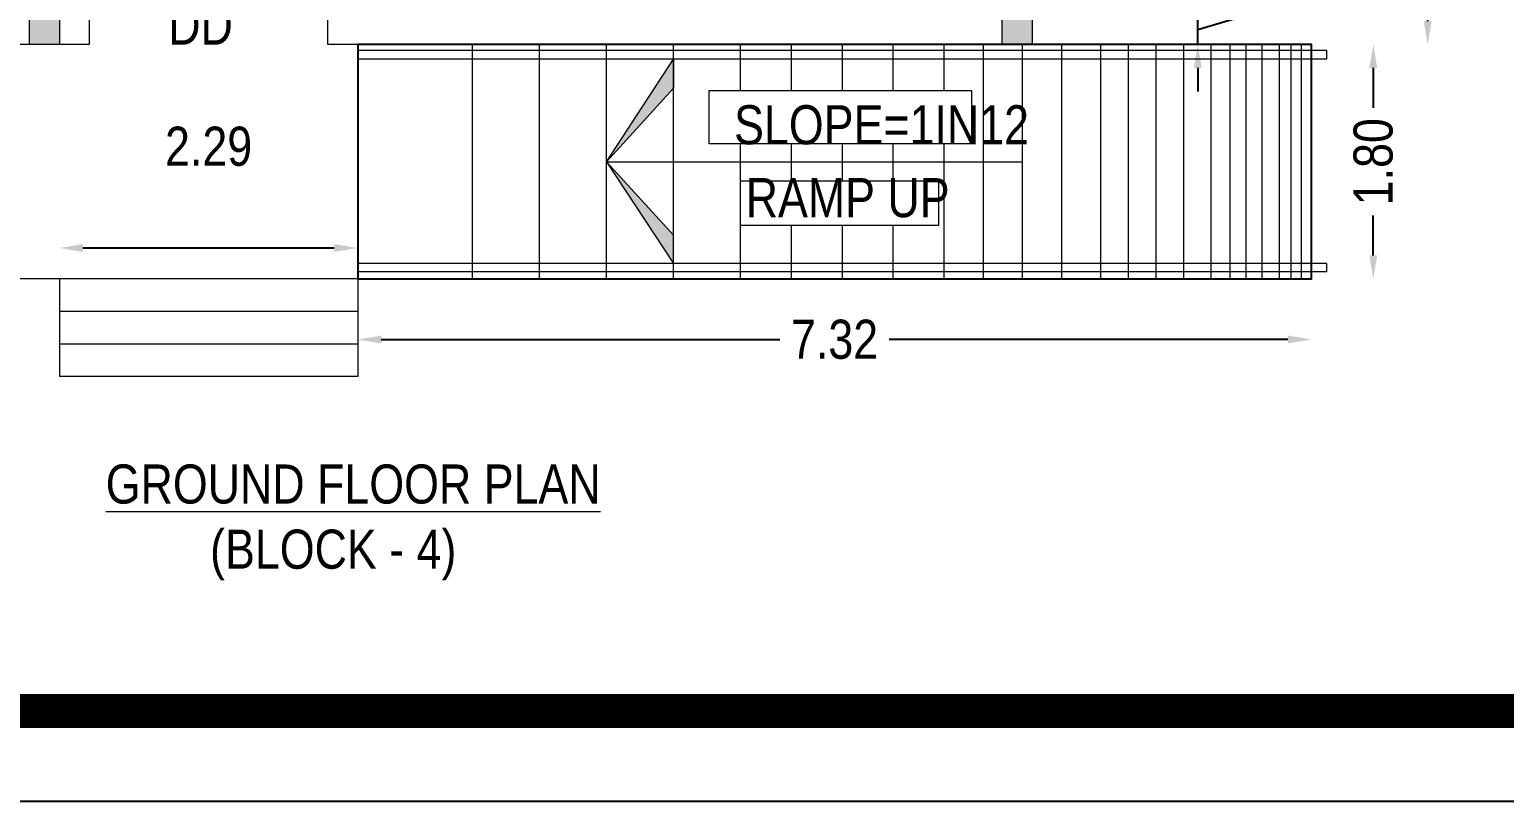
# Model space of a CAD drawing. Header units: metres. Extents: x 3750 to 6203, y 1588 to 3614.
# Drawn here: x 3766.25 to 3777.58, y 1743.75 to 1749.68 of the extents above; entities that cross this region are included whole.
import ezdxf

# ---------------------------------------------------------------- set-up
doc = ezdxf.new("R2010")
doc.units = ezdxf.units.M
doc.layers.add('BLK_4_DA_RAMP_1', color=1, linetype='Continuous')
doc.layers.add('BLK_4_FLR_0_EXIT_WIDTH_DOOR', color=2, linetype='Continuous')
doc.styles.get("Standard").update_dxf_attribs({"font": 'swissc.ttf'})
doc.styles.add('style2a', font='swissc.ttf')
doc.dimstyles.new('ISO-25', dxfattribs={"dimtxt": 0.6, "dimasz": 0.18, "dimexe": 1.25, "dimexo": 0.625, "dimtad": 1, "dimdsep": 46, "dimtxsty": 'Standard', "dimcen": 0.18, "dimse1": 1, "dimse2": 1, "dimadec": 0, "dimazin": 0, "dimtfac": 1, "dimtmove": 0, "dimatfit": 3, "dimfxl": 0, "dimarcsym": 0})
doc.dimstyles.get("Standard").update_dxf_attribs({"dimtxt": 0.3, "dimasz": 0.18, "dimexe": 0.18, "dimexo": 0.0625, "dimgap": 0.09, "dimtad": 0, "dimzin": 0, "dimdsep": 46, "dimtxsty": 'style2a', "dimcen": 0.09, "dimse1": 1, "dimse2": 1, "dimadec": 0, "dimazin": 0, "dimtfac": 1, "dimtofl": 0, "dimtmove": 0, "dimatfit": 3, "dimfxl": 0, "dimtolj": 1, "dimtzin": 0, "dimarcsym": 0})

# ---------------------------------------------------------------- blocks, each defined once
blk = doc.blocks.new('*D513')
at = {"layer": 'BLK_4_DA_RAMP_1', "color": 0, "lineweight": -2, "ltscale": 10}
for p, q in [((3776.569630135019, 1749.383540846621), (3776.569630135019, 1749.077307080387)), ((3776.569630135019, 1747.943540846621), (3776.569630135019, 1748.249774612855))]:
    blk.add_line(p, q, dxfattribs=at)
at = {"layer": 'BLK_4_DA_RAMP_1', "color": 0, "ltscale": 10}
for points in [[(3776.539630135019, 1749.383540846621), (3776.599630135019, 1749.383540846621), (3776.569630135019, 1749.563540846621)], [(3776.539630135019, 1747.943540846621), (3776.599630135019, 1747.943540846621), (3776.569630135019, 1747.763540846621)]]:
    blk.add_solid(points, dxfattribs=at)
at = {"layer": 'Defpoints', "color": 0, "ltscale": 10}
for p in [(3776.094015877266, 1749.563540846621), (3776.569630135019, 1749.563540846621), (3776.094015877272, 1747.763540846621)]:
    blk.add_point(p, dxfattribs=at)
at = {"layer": 'BLK_4_DA_RAMP_1', "color": 0, "lineweight": 18, "ltscale": 10, "insert": (3776.569630135019, 1748.663540846619), "char_height": 0.3, "attachment_point": 5, "rotation": 90, "style": 'style2a'}
blk.add_mtext('\\A1;1.80', dxfattribs=at)
blk = doc.blocks.new('*D482')
at = {"color": 0, "lineweight": -2, "ltscale": 10}
for p, q in [((3776.987203063287, 1773.767589614622), (3776.987203063287, 1762.274136659193)), ((3776.987203063287, 1749.743540846621), (3776.987203063287, 1761.23699380205))]:
    blk.add_line(p, q, dxfattribs=at)
at = {"color": 0, "ltscale": 10}
for points in [[(3776.957203063286, 1773.767589614622), (3777.017203063286, 1773.767589614622), (3776.987203063287, 1773.947589614621)], [(3776.957203063286, 1749.743540846621), (3777.017203063286, 1749.743540846621), (3776.987203063287, 1749.563540846621)]]:
    blk.add_solid(points, dxfattribs=at)
at = {"layer": 'Defpoints', "color": 0, "ltscale": 10}
for p in [(3773.951630812496, 1773.947589614621), (3776.987203063287, 1773.947589614621), (3773.951630812486, 1749.563540846621)]:
    blk.add_point(p, dxfattribs=at)
at = {"color": 0, "lineweight": 18, "ltscale": 10, "insert": (3776.987203063287, 1761.75556523062), "char_height": 0.3, "attachment_point": 5, "rotation": 90, "style": 'style2a'}
blk.add_mtext('\\A1;24.38', dxfattribs=at)
blk = doc.blocks.new('*D487')
at = {"color": 0, "lineweight": -2, "ltscale": 10}
for p, q in [((3775.221869776905, 1749.973540846621), (3775.221869776905, 1750.153540846621)), ((3775.99943471197, 1749.91181032714), (3775.99943471197, 1750.09181032714)), ((3775.221869776905, 1749.678540846621), (3775.99943471197, 1749.91181032714)), ((3775.221869776905, 1749.563540846621), (3775.221869776905, 1749.793540846621)), ((3775.221869776905, 1749.383540846621), (3775.221869776905, 1749.203540846621))]:
    blk.add_line(p, q, dxfattribs=at)
at = {"color": 0, "ltscale": 10}
for points in [[(3775.191869776905, 1749.973540846621), (3775.251869776905, 1749.973540846621), (3775.221869776905, 1749.793540846621)], [(3775.191869776905, 1749.383540846621), (3775.251869776905, 1749.383540846621), (3775.221869776905, 1749.563540846621)]]:
    blk.add_solid(points, dxfattribs=at)
at = {"layer": 'Defpoints', "color": 0, "ltscale": 10}
for p in [(3773.416687327607, 1749.793540846621), (3775.221869776905, 1749.793540846621), (3773.41668732761, 1749.563540846621)]:
    blk.add_point(p, dxfattribs=at)
at = {"color": 0, "lineweight": 18, "ltscale": 10, "insert": (3775.99943471197, 1750.510836301164), "char_height": 0.3, "attachment_point": 5, "rotation": 90, "style": 'style2a'}
blk.add_mtext('\\A1;0.23', dxfattribs=at)
blk = doc.blocks.new('*D531')
at = {"layer": 'BLK_4_DA_RAMP_1', "color": 0, "lineweight": -2, "ltscale": 10}
for p, q in [((3768.954015877272, 1747.298106268972), (3772.01479509805, 1747.298106268972)), ((3775.914015877268, 1747.298106268972), (3772.853236656491, 1747.298106268972))]:
    blk.add_line(p, q, dxfattribs=at)
at = {"layer": 'BLK_4_DA_RAMP_1', "color": 0, "ltscale": 10}
for points in [[(3768.954015877272, 1747.328106268972), (3768.954015877272, 1747.268106268972), (3768.774015877273, 1747.298106268972)], [(3775.914015877268, 1747.328106268972), (3775.914015877268, 1747.268106268972), (3776.094015877268, 1747.298106268972)]]:
    blk.add_solid(points, dxfattribs=at)
at = {"layer": 'Defpoints', "color": 0, "ltscale": 10}
for p in [(3768.774015877273, 1747.76354084662, 3.668906841115462), (3776.094015877268, 1747.76354084662, 3.668906841115462), (3776.094015877268, 1747.298106268972)]:
    blk.add_point(p, dxfattribs=at)
at = {"layer": 'BLK_4_DA_RAMP_1', "color": 0, "lineweight": 18, "ltscale": 10, "insert": (3772.434015877272, 1747.298106268972), "char_height": 0.3, "attachment_point": 5, "style": 'style2a'}
blk.add_mtext('\\A1;7.32', dxfattribs=at)
blk = doc.blocks.new('*D511')
at = {"layer": 'BLK_4_FLR_0_EXIT_WIDTH_DOOR', "color": 0, "lineweight": -2}
blk.add_line((3766.664015877257, 1748.001042838362), (3768.594015877273, 1748.001042838362), dxfattribs=at)
at = {"layer": 'BLK_4_FLR_0_EXIT_WIDTH_DOOR', "color": 0}
for points in [[(3766.664015877257, 1748.031042838362), (3766.664015877257, 1747.971042838362), (3766.484015877259, 1748.001042838362)], [(3768.594015877273, 1748.031042838362), (3768.594015877273, 1747.971042838362), (3768.774015877273, 1748.001042838362)]]:
    blk.add_solid(points, dxfattribs=at)
at = {"layer": 'Defpoints', "color": 0}
for p in [(3768.774015877273, 1748.001042838362), (3766.484015877259, 1747.76354084662, 3.668906841115462), (3768.774015877273, 1747.763540846625, 3.668906841115462)]:
    blk.add_point(p, dxfattribs=at)
at = {"layer": 'BLK_4_FLR_0_EXIT_WIDTH_DOOR', "color": 0, "insert": (3767.629015877265, 1748.78023115005), "char_height": 0.3, "attachment_point": 5}
blk.add_mtext('2.29', dxfattribs=at)

msp = doc.modelspace()

# ---------------------------------------------------------------- hatches: boundary and pattern name
at = {"lineweight": 18, "ltscale": 10}
h = msp.add_hatch(color=256, dxfattribs=at)
h.dxf.hatch_style = 1
h.paths.add_polyline_path([(3766.254015877265, 1749.56354084662), (3766.484015877268, 1749.56354084662), (3766.484015877268, 1750.02354084662), (3766.254015877265, 1750.02354084662)])
h = msp.add_hatch(color=256, dxfattribs=at)
h.dxf.hatch_style = 1
h.paths.add_polyline_path([(3773.721630812474, 1749.56354084662), (3773.951630812477, 1749.56354084662), (3773.951630812477, 1750.02354084662), (3773.721630812474, 1750.02354084662)])
at = {"linetype": 'Continuous', "lineweight": 18}
h = msp.add_hatch(color=256, dxfattribs=at)
h.dxf.hatch_style = 1
h.paths.add_polyline_path([(3770.683467581235, 1748.663540846618), (3771.197448516723, 1747.881921879621), (3771.197448516718, 1748.100058961624)])
h.paths.add_polyline_path([(3770.683467581235, 1748.663540846618), (3771.197448516723, 1749.227022731619), (3771.197448516723, 1749.451541750766)])

# ---------------------------------------------------------------- linework, layer by layer
at = {"lineweight": 18, "ltscale": 10}
for p, q in [((3773.951630812471, 1773.947589614621, 3.668906841115462), (3773.951630812471, 1749.56354084662, 3.668906841115462)), ((3766.71401587727, 1749.56354084662, 3.668906841115462), (3766.714015877273, 1749.79354084662, 3.668906841115462)), ((3768.544015877271, 1749.56354084662, 3.668906841115462), (3768.544015877265, 1749.79354084662, 3.668906841115462)), ((3766.71401587727, 1749.56354084662, 3.668906841115462), (3763.592405514075, 1749.56354084662, 3.668906841115462)), ((3773.951630812471, 1749.56354084662, 3.668906841115462), (3768.544015877271, 1749.56354084662, 3.668906841115462)), ((3768.774015877268, 1749.56354084662, 3.668906841115462), (3768.774015877273, 1747.76354084662, 3.668906841115462)), ((3773.951630812472, 1749.56354084662, 3.668906841115462), (3776.094015877268, 1749.56354084662, 3.668906841115462)), ((3776.094015877268, 1749.56354084662, 3.668906841115462), (3776.094015877268, 1747.76354084662, 3.668906841115462)), ((3776.094015877268, 1747.76354084662, 3.668906841115462), (3761.302405514071, 1747.76354084662, 3.668906841115462)), ((3766.484015877259, 1747.76354084662, 3.668906841115462), (3766.484015877264, 1747.01354084662, 3.668906841115462)), ((3768.774015877273, 1747.76354084662, 3.668906841115462), (3768.774015877273, 1747.01354084662, 3.668906841115462)), ((3768.774015877273, 1747.51354084662, 3.668906841115462), (3766.484015877259, 1747.51354084662, 3.668906841115462)), ((3768.774015877273, 1747.26354084662, 3.668906841115462), (3766.484015877259, 1747.26354084662, 3.668906841115462)), ((3768.774015877273, 1747.01354084662, 3.668906841115462), (3766.484015877259, 1747.01354084662, 3.668906841115462))]:
    msp.add_line(p, q, dxfattribs=at)
at = {"linetype": 'Continuous', "lineweight": 18}
for p, q in [((3768.774015877273, 1747.76354084662, 3.668906841115462), (3768.774015877273, 1749.56354084662, 3.668906841115462)), ((3776.213759995336, 1749.516653089545, 3.668906841115462), (3768.774015877273, 1749.516653089545, 3.668906841115462)), ((3769.655505710261, 1747.76354084662, 3.668906841115462), (3769.655505710261, 1749.56354084662, 3.668906841115462)), ((3770.169486645747, 1747.76354084662, 3.668906841115462), (3770.169486645747, 1749.56354084662, 3.668906841115462)), ((3770.683467581235, 1747.76354084662, 3.668906841115462), (3770.683467581235, 1749.56354084662, 3.668906841115462)), ((3771.197448516723, 1747.76354084662, 3.668906841115462), (3771.197448516723, 1749.56354084662, 3.668906841115462)), ((3771.71142945221, 1749.210507610701, 3.668906841115462), (3771.71142945221, 1749.56354084662, 3.668906841115462)), ((3772.102629006004, 1749.210507610701, 3.668906841115462), (3772.102629006004, 1749.56354084662, 3.668906841115462)), ((3772.493828559796, 1749.210507610701, 3.668906841115462), (3772.493828559796, 1749.56354084662, 3.668906841115462)), ((3772.885028113589, 1749.210507610701, 3.668906841115462), (3772.885028113589, 1749.56354084662, 3.668906841115462)), ((3773.276227667383, 1749.210507610701, 3.668906841115462), (3773.276227667383, 1749.56354084662, 3.668906841115462)), ((3773.576613039047, 1747.76354084662, 3.668906841115462), (3773.576613039047, 1749.56354084662, 3.668906841115462)), ((3773.876998410713, 1747.76354084662, 3.668906841115462), (3773.876998410713, 1749.56354084662, 3.668906841115462)), ((3774.177383782376, 1747.76354084662, 3.668906841115462), (3774.177383782376, 1749.56354084662, 3.668906841115462)), ((3774.477769154044, 1747.76354084662, 3.668906841115462), (3774.477769154044, 1749.56354084662, 3.668906841115462)), ((3774.689846086061, 1747.76354084662, 3.668906841115462), (3774.689846086061, 1749.56354084662, 3.668906841115462)), ((3774.901923018076, 1747.76354084662, 3.668906841115462), (3774.901923018076, 1749.56354084662, 3.668906841115462)), ((3775.113999950094, 1747.76354084662, 3.668906841115462), (3775.113999950094, 1749.56354084662, 3.668906841115462)), ((3775.326076882113, 1747.76354084662, 3.668906841115462), (3775.326076882113, 1749.56354084662, 3.668906841115462)), ((3775.471182151385, 1747.76354084662, 3.668906841115462), (3775.471182151385, 1749.56354084662, 3.668906841115462)), ((3775.593963533078, 1747.76354084662, 3.668906841115462), (3775.593963533078, 1749.56354084662, 3.668906841115462)), ((3775.71674491476, 1747.76354084662, 3.668906841115462), (3775.71674491476, 1749.56354084662, 3.668906841115462)), ((3775.850688240251, 1747.76354084662, 3.668906841115462), (3775.850688240251, 1749.56354084662, 3.668906841115462)), ((3775.939983790574, 1747.76354084662, 3.668906841115462), (3775.939983790574, 1749.56354084662, 3.668906841115462)), ((3776.0181173971, 1747.76354084662, 3.668906841115462), (3776.0181173971, 1749.56354084662, 3.668906841115462)), ((3776.094015877268, 1747.76354084662, 3.668906841115462), (3776.094015877265, 1749.56354084662, 3.668906841115462)), ((3776.213759995336, 1749.451541750766, 3.668906841115462), (3776.213759995336, 1749.516653089545, 3.668906841115462)), ((3776.213759995336, 1749.451541750766, 3.668906841115462), (3768.774015877273, 1749.451541750766, 3.668906841115462)), ((3770.683467581235, 1748.663540846618, 3.668906841115462), (3771.197448516723, 1749.451541750766, 3.668906841115462)), ((3771.197448516723, 1749.451541750766, 3.668906841115462), (3771.197448516718, 1749.227022731616, 3.668906841115462)), ((3771.197448516718, 1749.227022731616, 3.668906841115462), (3770.683467581235, 1748.663540846618, 3.668906841115462)), ((3771.71142945221, 1747.76354084662, 3.668906841115462), (3771.71142945221, 1748.801464133165, 3.668906841115462)), ((3772.102629006004, 1748.516492874359, 3.668906841115462), (3772.102629006004, 1748.801464133165, 3.668906841115462)), ((3772.493828559796, 1748.516492874359, 3.668906841115462), (3772.493828559796, 1748.801464133165, 3.668906841115462)), ((3772.885028113589, 1748.516492874359, 3.668906841115462), (3772.885028113589, 1748.801464133165, 3.668906841115462)), ((3773.276227667383, 1747.76354084662, 3.668906841115462), (3773.276227667383, 1748.801464133165, 3.668906841115462)), ((3770.683467581235, 1748.663540846618, 3.668906841115462), (3773.876998410713, 1748.663540846618, 3.668906841115462)), ((3770.683467581235, 1748.663540846618, 3.668906841115462), (3771.197448516723, 1747.881921879621, 3.668906841115462)), ((3771.197448516718, 1748.100058961624, 3.668906841115462), (3770.683467581235, 1748.663540846618, 3.668906841115462)), ((3772.102629006004, 1747.76354084662, 3.668906841115462), (3772.102629006004, 1748.174079367408, 3.668906841115462)), ((3772.493828559796, 1747.76354084662, 3.668906841115462), (3772.493828559796, 1748.174079367408, 3.668906841115462)), ((3772.885028113589, 1747.76354084662, 3.668906841115462), (3772.885028113589, 1748.174079367408, 3.668906841115462)), ((3776.213759995336, 1747.881921879621, 3.668906841115462), (3768.774015877273, 1747.881921879621, 3.668906841115462)), ((3776.213759995336, 1747.816810540841, 3.668906841115462), (3768.774015877273, 1747.816810540845, 3.668906841115462)), ((3776.213759995336, 1747.816810540841, 3.668906841115462), (3776.213759995336, 1747.881921879621, 3.668906841115462))]:
    msp.add_line(p, q, dxfattribs=at)
msp.add_lwpolyline([(3757.340824743216, 1816.196221668608), (3848.905597230973, 1816.196221668608), (3848.905597230973, 1743.750970660079), (3757.340824743216, 1743.750970660079)], close=True)
at = {"const_width": 0.2621787911690192}
msp.add_lwpolyline([(3758.035644861156, 1744.445790778017), (3848.21077711303, 1744.445790778017), (3848.21077711303, 1815.501401550668), (3758.035644861156, 1815.501401550668)], close=True, dxfattribs=at)
at = {"lineweight": 18, "ltscale": 10, "elevation": 3.668906841115462}
for points in [[(3766.484015877264, 1749.56354084662), (3766.254015877265, 1749.56354084662), (3766.254015877265, 1750.02354084662), (3766.484015877268, 1750.02354084662), (3766.484015877268, 1749.56354084662)], [(3773.951630812472, 1749.56354084662), (3773.721630812474, 1749.56354084662), (3773.721630812474, 1750.02354084662), (3773.951630812477, 1750.02354084662), (3773.951630812477, 1749.56354084662)]]:
    msp.add_lwpolyline(points, dxfattribs=at)
at = {"linetype": 'Continuous', "lineweight": 18, "elevation": 3.668906841115462}
for points in [[(3773.486124180068, 1748.801464133165), (3771.472570265599, 1748.801464133165), (3771.472570265599, 1749.210507610701), (3773.486124180068, 1749.210507610701)], [(3773.232133010155, 1748.174079367408), (3771.711429452209, 1748.174079367408), (3771.711429452209, 1748.516492874359), (3773.232133010155, 1748.516492874359)]]:
    msp.add_lwpolyline(points, close=True, dxfattribs=at)
at = {"layer": 'BLK_4_DA_RAMP_1', "elevation": 3.668906841115462}
msp.add_lwpolyline([(3768.774015877273, 1747.76354084662), (3776.094015877265, 1747.76354084662), (3776.094015877265, 1749.56354084662), (3768.774015877273, 1749.56354084662)], close=True, dxfattribs=at)

# ---------------------------------------------------------------- texts
at = {"lineweight": 18, "style": 'style2a'}
for s, p in [('DD', (3767.318926154952, 1749.562350894615)), ('RAMP UP', (3771.751737767547, 1748.237401831045, 3.668906841115462))]:
    msp.add_text(s, height=0.3, dxfattribs=at).set_placement(p)
at = {"lineweight": 18, "insert": (3765.246925819123, 1746.338651108126), "char_height": 0.3, "width": 6.773665291131103, "attachment_point": 1, "style": 'style2a'}
msp.add_mtext('\\A1;{\\W8.33063;\\L  \\W1;GROUND FLOOR PLAN\\P\\W8.3495;\\l   }(BLOCK - 4)', dxfattribs=at)
at = {"layer": 'BLK_4_DA_RAMP_1', "insert": (3771.662698303837, 1749.097053651458, 3.668906841115462), "char_height": 0.3, "width": 2.279918144611186, "attachment_point": 1, "style": 'style2a'}
msp.add_mtext('SLOPE=1IN12', dxfattribs=at)

# ---------------------------------------------------------------- dimensions: what is measured, and where the dimension line sits
at = {"lineweight": 18, "ltscale": 10}
for base, p1, p2, override, picture, middle in [((3776.987203063287, 1773.947589614621, 3.668906841115462), (3773.951630812483, 1749.56354084662, 3.668906841115462), (3773.951630812496, 1773.947589614621, 3.668906841115462), {"dimtxt": 0.3, "dimdec": 2, "dimtxsty": 'style2a'}, '*D482', (3776.987203063287, 1761.75556523062, 3.668906841115462)), ((3775.221869776905, 1749.793540846621, 3.668906841115462), (3773.416687327607, 1749.56354084662, 3.668906841115462), (3773.416687327604, 1749.79354084662, 3.668906841115462), {"dimtmove": 1}, '*D487', (3775.99943471197, 1750.181810327139, 3.668906841115462))]:
    dim = msp.add_linear_dim(base=base, p1=p1, p2=p2, angle=90, dimstyle='Standard', override=override, dxfattribs=at)
    dim.commit()
    dim.dimension.update_dxf_attribs({"geometry": picture, "text_midpoint": middle})
at = {"layer": 'BLK_4_DA_RAMP_1', "color": 2, "lineweight": 18, "ltscale": 10}
dim = msp.add_linear_dim(base=(3776.569630135019, 1749.563540846621, 3.668906841115462), p1=(3776.094015877268, 1747.76354084662, 3.668906841115462), p2=(3776.094015877265, 1749.56354084662, 3.668906841115462), angle=270, dimstyle='Standard', override={"dimtxt": 0.3, "dimdec": 2, "dimtxsty": 'style2a'}, dxfattribs=at)
dim.commit()
dim.dimension.update_dxf_attribs({"geometry": '*D513', "text_midpoint": (3776.569630135019, 1748.663540846619, 3.668906841115462)})
at = {"layer": 'BLK_4_DA_RAMP_1', "color": 1, "lineweight": 18, "ltscale": 10}
dim = msp.add_linear_dim(base=(3776.094015877268, 1747.298106268972), p1=(3768.774015877273, 1747.76354084662, 3.668906841115462), p2=(3776.094015877268, 1747.76354084662, 3.668906841115462), dimstyle='Standard', override={"dimtxt": 0.3, "dimdec": 2, "dimtxsty": 'style2a'}, dxfattribs=at)
dim.commit()
dim.dimension.update_dxf_attribs({"geometry": '*D531', "text_midpoint": (3772.434015877272, 1747.298106268972)})
at = {"layer": 'BLK_4_FLR_0_EXIT_WIDTH_DOOR'}
dim = msp.add_aligned_dim(p1=(3766.484015877259, 1747.76354084662, 3.668906841115462), p2=(3768.774015877273, 1747.763540846625, 3.668906841115462), distance=0.2375019917371901, dimstyle='ISO-25', override={"dimtxt": 0.3}, dxfattribs=at)
dim.commit()
dim.dimension.update_dxf_attribs({"geometry": '*D511', "text_midpoint": (3767.629015877265, 1748.78023115005)})

doc.saveas('drawing.dxf')
